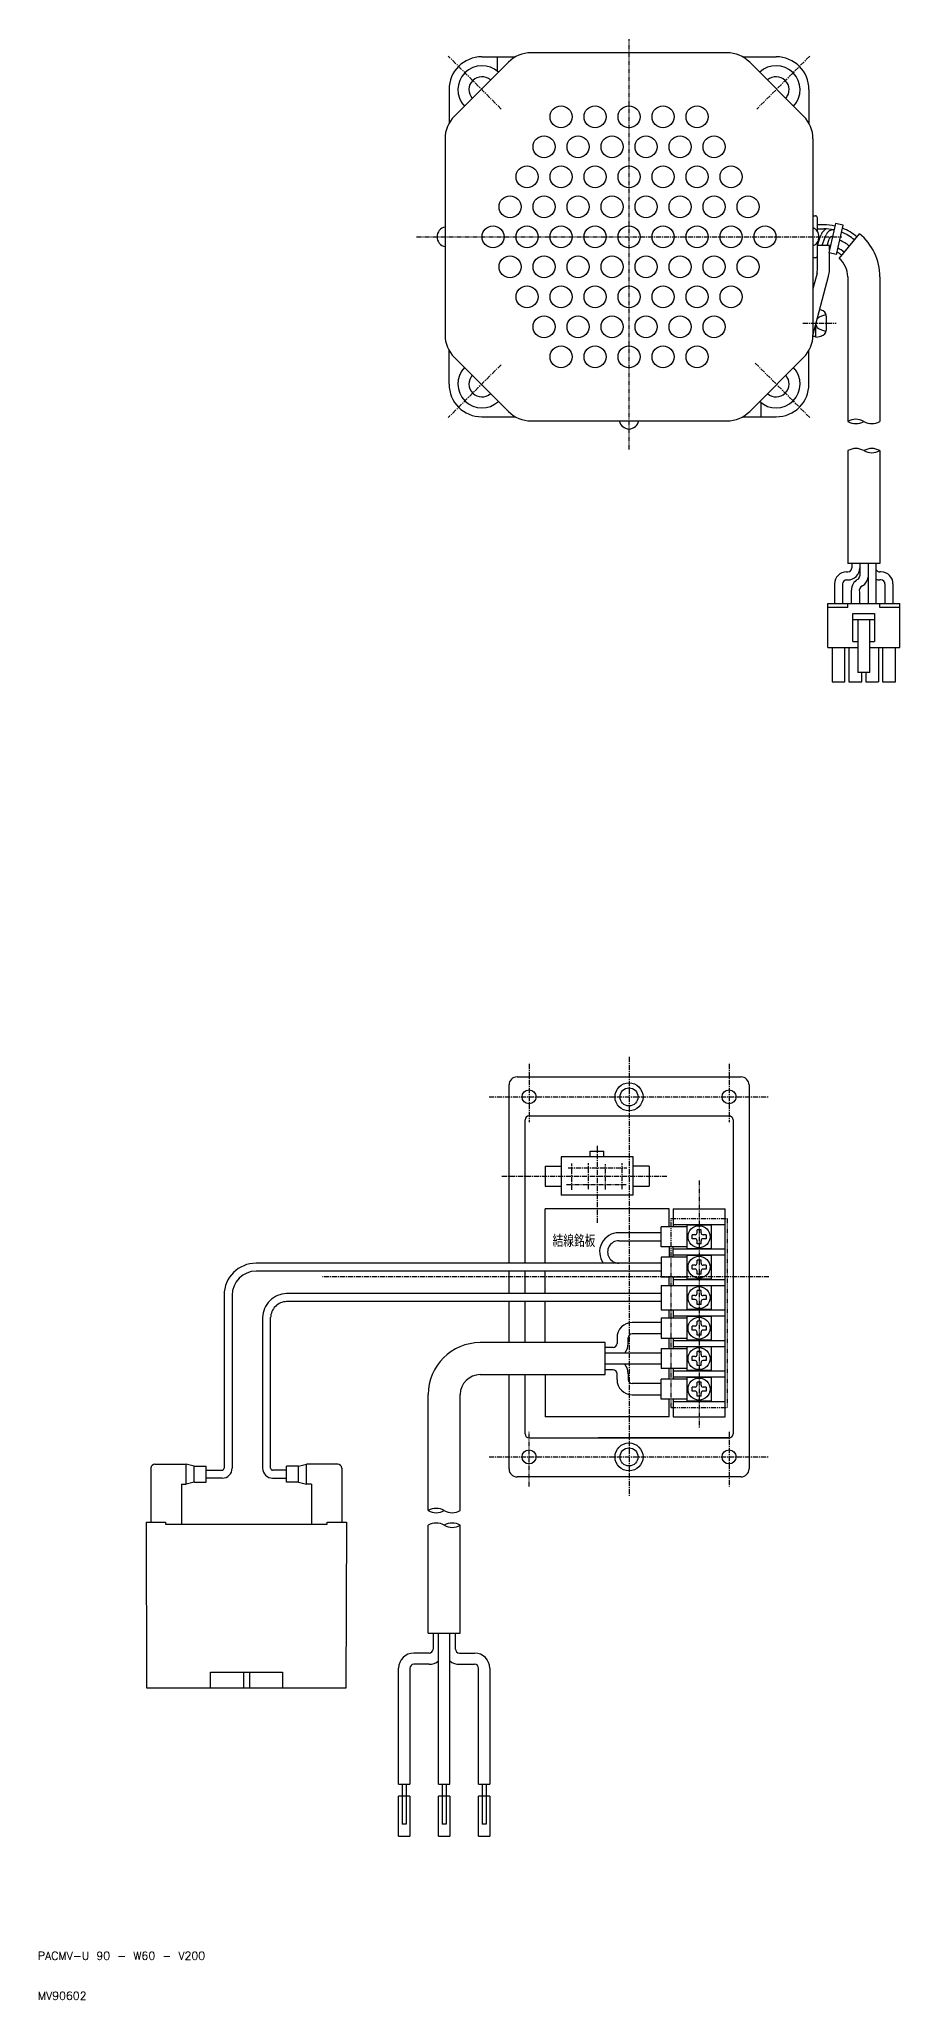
# Model space of a CAD drawing. Extents: x 10 to 707, y 10 to 500.
# Drawn here: x 10.3 to 225.5, y 10 to 500.1 of the extents above; entities that cross this region are included whole.
import ezdxf

# ---------------------------------------------------------------- set-up
doc = ezdxf.new("R2010")
doc.units = 0
doc.linetypes.add('CENTER', pattern=[2, 1.25, -0.25, 0.25, -0.25])
doc.linetypes.add('PHANTOM', pattern=[2.5, 1.25, -0.25, 0.25, -0.25, 0.25, -0.25])
doc.layers.get('0').update_dxf_attribs({"linetype": 'CONTINUOUS'})
doc.layers.add('CENTER', color=1, linetype='CENTER')
doc.styles.get("Standard").update_dxf_attribs({"font": 'txt.shx', "bigfont": 'bigfont.shx'})
doc.styles.add('STANDARD2', font='txt.shx')

msp = doc.modelspace()

# ---------------------------------------------------------------- linework, layer by layer
at = {"color": 7, "linetype": 'CONTINUOUS'}
for p, q in [((121.01, 495.71), (129.43, 495.71)), ((124.81, 495.71), (124.81, 492.12)), ((182.32, 496.71), (133.3, 496.71)), ((186.19, 495.71), (194.61, 495.71)), ((127.65, 494.36), (114.16, 480.87)), ((201.47, 480.87), (187.98, 494.36)), ((112.81, 487.51), (112.81, 479.09)), ((202.81, 487.51), (202.81, 479.09)), ((111.81, 475.22), (111.81, 426.2)), ((203.81, 475.22), (203.81, 426.2)), ((203.81, 455.96), (204.41, 455.96)), ((204.91, 452.06), (204.91, 455.46)), ((206.51, 453.71), (204.91, 453.71)), ((204.91, 452.71), (206.51, 452.71)), ((205.64, 450.71), (205.85, 451.24)), ((206.85, 450.7), (207.07, 451.23)), ((209.42, 454.07), (207.74, 446.69)), ((211.37, 453.63), (209.42, 454.07)), ((209.69, 446.25), (211.37, 453.63)), ((210.34, 445.33), (215.45, 451.49)), ((204.91, 448.56), (205.64, 450.71)), ((204.91, 442.4), (204.91, 449.35)), ((207.91, 448.56), (204.91, 448.56)), ((206.14, 448.56), (206.85, 450.7)), ((207.39, 448.56), (207.88, 450.15)), ((209.69, 446.25), (207.74, 446.69)), ((207.91, 447.45), (207.91, 448.56)), ((207.91, 442.4), (207.91, 446.65)), ((208.45, 450.77), (208.69, 450.88)), ((204.41, 445.46), (203.81, 445.46)), ((204.82, 441.66), (203.81, 437.71)), ((203.81, 426), (207.72, 440.87)), ((212.51, 440.68), (212.51, 404.56)), ((220.51, 440.71), (220.51, 404.56)), ((205.9, 432.38), (205.51, 432.46)), ((204.51, 425.65), (204.51, 428.67)), ((207.11, 430.91), (207.11, 427.39)), ((112.81, 413.91), (112.81, 422.33)), ((202.81, 413.91), (202.81, 422.33)), ((204.51, 425.77), (203.75, 425.77)), ((204.51, 425.65), (205.9, 425.91)), ((114.16, 420.54), (127.65, 407.05)), ((187.98, 407.05), (201.47, 420.54)), ((190.81, 405.71), (190.81, 409.29)), ((121.01, 405.71), (129.43, 405.71)), ((133.3, 404.71), (182.32, 404.71)), ((186.19, 405.71), (194.61, 405.71)), ((212.51, 397.26), (212.51, 369.08)), ((220.51, 397.26), (220.51, 369.08)), ((220.51, 369.08), (212.51, 369.08)), ((213.51, 369.08), (213.51, 367.94)), ((215.51, 369.08), (215.51, 365.94)), ((217.61, 369.08), (217.61, 359.08)), ((219.61, 359.08), (219.61, 369.08)), ((209.21, 363.94), (209.21, 359.08)), ((211.21, 363.94), (211.21, 359.08)), ((212.21, 366.94), (212.51, 366.94)), ((212.21, 364.94), (212.51, 364.94)), ((220.81, 366.94), (220.51, 366.94)), ((220.81, 364.94), (220.51, 364.94)), ((221.81, 363.94), (221.81, 359.08)), ((223.81, 363.94), (223.81, 359.08)), ((207.51, 348.08), (207.51, 359.08)), ((207.51, 359.08), (225.51, 359.08)), ((212.51, 358.08), (207.51, 358.08)), ((212.51, 358.08), (212.51, 359.08)), ((213.41, 359.08), (213.41, 362.42)), ((215.41, 361.87), (215.41, 359.08)), ((220.51, 358.08), (220.51, 359.08)), ((225.51, 358.08), (220.51, 358.08)), ((225.51, 348.08), (225.51, 359.08)), ((213.81, 349.58), (213.81, 356.58)), ((213.81, 356.58), (219.21, 356.58)), ((213.81, 355.08), (219.21, 355.08)), ((215.01, 355.08), (215.01, 341.78)), ((218.01, 341.78), (218.01, 355.08)), ((219.21, 356.58), (219.21, 349.58)), ((207.51, 348.08), (215.01, 348.08)), ((208.61, 348.08), (208.61, 339.48)), ((211.81, 339.48), (211.81, 348.08)), ((212.81, 348.08), (212.81, 339.48)), ((213.81, 349.58), (215.01, 349.58)), ((218.01, 349.58), (219.21, 349.58)), ((218.01, 348.08), (225.51, 348.08)), ((220.21, 348.08), (220.21, 339.48)), ((221.21, 348.08), (221.21, 339.48)), ((224.41, 339.48), (224.41, 348.08)), ((208.61, 339.48), (211.81, 339.48)), ((212.81, 339.48), (216.01, 339.48)), ((218.01, 341.78), (215.01, 341.78)), ((216.01, 339.48), (216.01, 341.78)), ((217.01, 341.78), (217.01, 339.48)), ((217.01, 339.48), (220.21, 339.48)), ((221.21, 339.48), (224.41, 339.48)), ((129.81, 240.71), (185.81, 240.71)), ((127.81, 194.14), (127.81, 238.71)), ((187.81, 238.71), (187.81, 142.71)), ((132.81, 230.96), (182.81, 230.96)), ((131.81, 194.14), (131.81, 229.96)), ((183.81, 229.96), (183.81, 151.46)), ((140.81, 220.71), (140.81, 211.11)), ((158.81, 220.71), (140.81, 220.71)), ((148.11, 222.11), (151.51, 222.11)), ((148.11, 220.71), (148.11, 222.11)), ((151.51, 220.71), (151.51, 222.11)), ((158.81, 211.11), (158.81, 220.71)), ((136.81, 218.41), (140.81, 218.41)), ((136.81, 218.41), (136.81, 213.41)), ((162.81, 218.41), (158.81, 218.41)), ((162.81, 218.41), (162.81, 213.41)), ((136.81, 213.41), (140.81, 213.41)), ((158.81, 211.11), (140.81, 211.11)), ((158.81, 213.41), (162.81, 213.41)), ((167.81, 207.71), (136.81, 207.71)), ((136.81, 194.14), (136.81, 207.71)), ((167.81, 203.26), (167.81, 207.71)), ((168.81, 207.71), (181.81, 207.71)), ((168.81, 207.71), (168.81, 203.26)), ((181.81, 155.71), (181.81, 207.71)), ((165.81, 201.76), (155.27, 201.76)), ((165.81, 198.26), (165.81, 203.26)), ((172.31, 203.26), (165.81, 203.26)), ((168.81, 203.82), (181.81, 203.82)), ((172.31, 203.76), (178.31, 203.76)), ((172.31, 197.76), (172.31, 203.76)), ((173.56, 200.26), (173.56, 201.26)), ((174.31, 201.26), (173.56, 201.26)), ((175.81, 202.51), (174.81, 202.51)), ((174.81, 201.76), (174.81, 202.51)), ((175.81, 201.76), (175.81, 202.51)), ((177.06, 201.26), (176.31, 201.26)), ((177.06, 201.26), (177.06, 200.26)), ((178.31, 203.76), (178.31, 197.76)), ((155.27, 199.76), (165.81, 199.76)), ((172.31, 198.26), (165.81, 198.26)), ((167.81, 198.26), (167.81, 195.64)), ((168.81, 195.64), (168.81, 198.26)), ((168.81, 197.7), (181.81, 197.7)), ((168.81, 196.2), (181.81, 196.2)), ((178.31, 197.76), (172.31, 197.76)), ((172.31, 190.14), (172.31, 196.14)), ((172.31, 196.14), (178.31, 196.14)), ((174.31, 200.26), (173.56, 200.26)), ((174.81, 199.01), (174.81, 199.76)), ((175.81, 199.01), (174.81, 199.01)), ((175.81, 199.01), (175.81, 199.76)), ((177.06, 200.26), (176.31, 200.26)), ((178.31, 196.14), (178.31, 190.14)), ((165.81, 194.14), (64.58, 194.14)), ((165.81, 192.14), (64.58, 192.14)), ((127.81, 186.52), (127.81, 192.14)), ((131.81, 186.52), (131.81, 192.14)), ((136.81, 186.52), (136.81, 192.14)), ((165.81, 195.64), (165.81, 190.64)), ((172.31, 195.64), (165.81, 195.64)), ((173.56, 192.64), (173.56, 193.64)), ((174.31, 193.64), (173.56, 193.64)), ((174.31, 192.64), (173.56, 192.64)), ((175.81, 194.89), (174.81, 194.89)), ((174.81, 194.14), (174.81, 194.89)), ((174.81, 191.39), (174.81, 192.14)), ((175.81, 191.39), (174.81, 191.39)), ((175.81, 194.14), (175.81, 194.89)), ((175.81, 191.39), (175.81, 192.14)), ((177.06, 193.64), (176.31, 193.64)), ((177.06, 192.64), (176.31, 192.64)), ((177.06, 193.64), (177.06, 192.64)), ((165.81, 186.52), (72.21, 186.52)), ((172.31, 190.64), (165.81, 190.64)), ((165.81, 188.58), (165.81, 182.46)), ((165.81, 188.58), (181.81, 188.58)), ((167.81, 188.58), (167.81, 190.64)), ((168.81, 190.64), (168.81, 188.58)), ((168.81, 190.08), (181.81, 190.08)), ((178.31, 190.14), (172.31, 190.14)), ((172.31, 182.52), (172.31, 188.52)), ((172.31, 188.52), (178.31, 188.52)), ((175.81, 187.27), (174.81, 187.27)), ((174.81, 186.52), (174.81, 187.27)), ((175.81, 186.52), (175.81, 187.27)), ((178.31, 188.52), (178.31, 182.52)), ((56.58, 186.14), (56.58, 142.89)), ((58.58, 186.14), (58.58, 142.89)), ((165.81, 184.52), (72.21, 184.52)), ((127.81, 174.28), (127.81, 184.52)), ((131.81, 174.28), (131.81, 184.52)), ((136.81, 174.28), (136.81, 184.52)), ((165.81, 182.46), (181.81, 182.46)), ((167.81, 180.4), (167.81, 182.46)), ((168.81, 182.46), (168.81, 180.4)), ((178.31, 182.52), (172.31, 182.52)), ((173.56, 185.02), (173.56, 186.02)), ((174.31, 186.02), (173.56, 186.02)), ((174.31, 185.02), (173.56, 185.02)), ((174.81, 183.77), (174.81, 184.52)), ((175.81, 183.77), (174.81, 183.77)), ((175.81, 183.77), (175.81, 184.52)), ((177.06, 186.02), (176.31, 186.02)), ((177.06, 185.02), (176.31, 185.02)), ((177.06, 186.02), (177.06, 185.02)), ((66.21, 180.52), (66.21, 142.89)), ((68.21, 142.89), (68.21, 180.52)), ((165.81, 179.3), (158.61, 179.3)), ((165.81, 176.5), (158.61, 176.5)), ((165.81, 180.4), (165.81, 175.4)), ((172.31, 180.4), (165.81, 180.4)), ((168.81, 180.96), (181.81, 180.96)), ((172.31, 174.9), (172.31, 180.9)), ((172.31, 180.9), (178.31, 180.9)), ((173.56, 177.4), (173.56, 178.4)), ((174.31, 178.4), (173.56, 178.4)), ((174.31, 177.4), (173.56, 177.4)), ((175.81, 179.65), (174.81, 179.65)), ((174.81, 178.9), (174.81, 179.65)), ((174.81, 176.15), (174.81, 176.9)), ((175.81, 178.9), (175.81, 179.65)), ((175.81, 176.15), (175.81, 176.9)), ((177.06, 178.4), (176.31, 178.4)), ((177.06, 177.4), (176.31, 177.4)), ((177.06, 178.4), (177.06, 177.4)), ((178.31, 180.9), (178.31, 174.9)), ((127.81, 174.28), (120.61, 174.28)), ((131.81, 174.28), (127.81, 174.28)), ((136.81, 174.28), (131.81, 174.28)), ((151.81, 174.28), (136.81, 174.28)), ((151.81, 166.28), (151.81, 174.28)), ((153.81, 173.08), (151.81, 173.08)), ((165.81, 171.68), (151.81, 171.68)), ((154.81, 175.5), (154.81, 174.08)), ((157.61, 174.08), (157.61, 175.5)), ((165.81, 175.4), (172.31, 175.4)), ((165.81, 172.78), (165.81, 167.78)), ((165.81, 172.78), (172.31, 172.78)), ((167.81, 172.78), (167.81, 175.4)), ((168.81, 175.4), (168.81, 172.78)), ((168.81, 174.84), (181.81, 174.84)), ((168.81, 173.34), (181.81, 173.34)), ((178.31, 174.9), (172.31, 174.9)), ((172.31, 167.28), (172.31, 173.28)), ((172.31, 173.28), (178.31, 173.28)), ((175.81, 176.15), (174.81, 176.15)), ((175.81, 172.03), (174.81, 172.03)), ((174.81, 171.28), (174.81, 172.03)), ((175.81, 171.28), (175.81, 172.03)), ((178.31, 173.28), (178.31, 167.28)), ((165.81, 168.88), (151.81, 168.88)), ((153.81, 167.48), (151.81, 167.48)), ((172.31, 167.78), (165.81, 167.78)), ((167.81, 165.16), (167.81, 167.78)), ((168.81, 167.78), (168.81, 165.16)), ((168.81, 167.22), (181.81, 167.22)), ((178.31, 167.28), (172.31, 167.28)), ((173.56, 169.78), (173.56, 170.78)), ((174.31, 170.78), (173.56, 170.78)), ((174.31, 169.78), (173.56, 169.78)), ((174.81, 168.53), (174.81, 169.28)), ((175.81, 168.53), (174.81, 168.53)), ((175.81, 168.53), (175.81, 169.28)), ((177.06, 170.78), (176.31, 170.78)), ((177.06, 169.78), (176.31, 169.78)), ((177.06, 170.78), (177.06, 169.78)), ((120.6, 166.28), (151.81, 166.28)), ((127.81, 142.71), (127.81, 166.28)), ((131.81, 151.46), (131.81, 166.28)), ((136.81, 166.28), (136.81, 155.71)), ((154.81, 165.06), (154.81, 166.48)), ((157.61, 166.48), (157.61, 165.06)), ((165.81, 164.06), (158.61, 164.06)), ((165.81, 160.16), (165.81, 165.16)), ((172.31, 165.16), (165.81, 165.16)), ((168.81, 165.72), (181.81, 165.72)), ((172.31, 159.66), (172.31, 165.66)), ((172.31, 165.66), (178.31, 165.66)), ((173.56, 162.16), (173.56, 163.16)), ((174.31, 163.16), (173.56, 163.16)), ((174.31, 162.16), (173.56, 162.16)), ((175.81, 164.41), (174.81, 164.41)), ((174.81, 163.66), (174.81, 164.41)), ((175.81, 163.66), (175.81, 164.41)), ((177.06, 163.16), (176.31, 163.16)), ((177.06, 162.16), (176.31, 162.16)), ((177.06, 163.16), (177.06, 162.16)), ((178.31, 165.66), (178.31, 159.66)), ((107.61, 132.31), (107.61, 161.28)), ((115.6, 132.31), (115.6, 161.28)), ((158.61, 161.26), (165.81, 161.26)), ((172.31, 160.16), (165.81, 160.16)), ((167.81, 155.71), (167.81, 160.16)), ((168.81, 160.16), (168.81, 155.71)), ((168.81, 159.6), (181.81, 159.6)), ((178.31, 159.66), (172.31, 159.66)), ((174.81, 160.91), (174.81, 161.66)), ((175.81, 160.91), (174.81, 160.91)), ((175.81, 160.91), (175.81, 161.66)), ((167.81, 155.71), (136.81, 155.71)), ((168.81, 155.71), (181.81, 155.71)), ((168.81, 155.71), (181.81, 155.71)), ((132.81, 150.46), (182.81, 150.46)), ((182.81, 150.46), (150.11, 150.46)), ((38.29, 142.89), (38.29, 129.39)), ((39.29, 143.89), (47.09, 143.89)), ((47.09, 138.89), (47.09, 143.89)), ((49.09, 143.39), (47.09, 143.89)), ((49.09, 143.39), (52.09, 143.39)), ((49.09, 139.39), (49.09, 143.39)), ((52.09, 139.39), (52.09, 143.39)), ((52.09, 142.39), (56.08, 142.39)), ((72.19, 142.39), (68.71, 142.39)), ((75.19, 143.39), (72.19, 143.39)), ((72.19, 139.39), (72.19, 143.39)), ((75.19, 143.39), (77.19, 143.89)), ((75.19, 139.39), (75.19, 143.39)), ((84.99, 143.89), (77.19, 143.89)), ((77.19, 138.89), (77.19, 143.89)), ((85.99, 142.89), (85.99, 129.39)), ((45.89, 138.89), (47.09, 138.89)), ((45.89, 138.89), (45.89, 128.89)), ((49.09, 139.39), (47.09, 138.89)), ((49.09, 139.39), (52.09, 139.39)), ((56.08, 140.39), (52.09, 140.39)), ((68.71, 140.39), (72.19, 140.39)), ((75.19, 139.39), (72.19, 139.39)), ((75.19, 139.39), (77.19, 138.89)), ((78.39, 138.89), (77.19, 138.89)), ((78.39, 138.89), (78.39, 128.89)), ((185.81, 140.71), (129.81, 140.71)), ((37.12, 129.39), (41.94, 129.39)), ((37.25, 87.89), (37.14, 129.39)), ((37.14, 129.39), (41.94, 129.39)), ((41.94, 129.39), (41.94, 128.89)), ((41.94, 128.89), (62.14, 128.89)), ((41.94, 128.89), (62.14, 128.89)), ((62.14, 128.89), (82.34, 128.89)), ((82.34, 129.39), (87.14, 129.39)), ((82.34, 128.89), (82.34, 129.39)), ((87.14, 129.39), (87.04, 87.89)), ((107.61, 101.67), (107.61, 128.63)), ((115.6, 101.67), (115.6, 128.63)), ((107.61, 101.67), (115.6, 101.67)), ((108.81, 101.67), (108.81, 97.67)), ((110.21, 63.87), (110.21, 101.67)), ((113.01, 63.87), (113.01, 101.67)), ((114.41, 97.67), (114.41, 101.67)), ((107.81, 96.67), (104, 96.67)), ((107.81, 93.87), (104.01, 93.87)), ((115.41, 96.67), (119.21, 96.67)), ((115.41, 93.87), (119.21, 93.87)), ((53.14, 91.89), (71.14, 91.89)), ((53.14, 87.89), (53.14, 91.89)), ((61.39, 91.89), (61.39, 87.89)), ((62.89, 91.89), (62.89, 87.89)), ((71.14, 91.89), (71.14, 87.89)), ((100.21, 63.87), (100.21, 92.87)), ((103.01, 92.87), (103.01, 63.87)), ((120.21, 63.87), (120.21, 92.87)), ((123.01, 92.87), (123.01, 63.87)), ((87.04, 87.89), (37.25, 87.89)), ((100.21, 63.87), (103.01, 63.87)), ((101.11, 63.87), (101.11, 60.87)), ((102.11, 63.87), (102.11, 60.87)), ((110.21, 63.87), (113.01, 63.87)), ((111.11, 63.87), (111.11, 60.87)), ((112.11, 63.87), (112.11, 60.87)), ((120.21, 63.87), (123.01, 63.87)), ((121.11, 63.87), (121.11, 60.87)), ((122.11, 63.87), (122.11, 60.87)), ((103.01, 60.87), (100.21, 60.87)), ((100.21, 50.87), (100.21, 60.87)), ((103.01, 60.87), (103.01, 50.87)), ((113.01, 60.87), (110.21, 60.87)), ((110.21, 50.87), (110.21, 60.87)), ((113.01, 60.87), (113.01, 50.87)), ((123.01, 60.87), (120.21, 60.87)), ((120.21, 50.87), (120.21, 60.87)), ((123.01, 60.87), (123.01, 50.87)), ((100.21, 50.87), (103.01, 50.87)), ((110.21, 50.87), (113.01, 50.87)), ((120.21, 50.87), (123.01, 50.87))]:
    msp.add_line(p, q, dxfattribs=at)
at = {"color": 3, "linetype": 'CONTINUOUS'}
for p, q in [((207.07, 431.25), (205.55, 430.67)), ((205.55, 427.63), (207.07, 427.05)), ((101.11, 60.87), (101.11, 53.87)), ((102.11, 60.87), (102.11, 53.87)), ((111.11, 60.87), (111.11, 53.87)), ((112.11, 60.87), (112.11, 53.87)), ((121.11, 60.87), (121.11, 53.87)), ((122.11, 60.87), (122.11, 53.87)), ((102.11, 53.87), (101.11, 53.87)), ((112.11, 53.87), (111.11, 53.87)), ((122.11, 53.87), (121.11, 53.87))]:
    msp.add_line(p, q, dxfattribs=at)
at = {"color": 3, "linetype": 'PHANTOM'}
for p, q in [((168.31, 205.32), (182.31, 205.32)), ((168.31, 158.1), (168.31, 205.32)), ((182.31, 205.32), (182.31, 158.1)), ((168.31, 158.1), (182.31, 158.1))]:
    msp.add_line(p, q, dxfattribs=at)
at = {"color": 7, "linetype": 'CONTINUOUS'}
for centre, radius in [((140.81, 480.71), 2.75), ((149.31, 480.71), 2.75), ((157.81, 480.71), 2.75), ((166.31, 480.71), 2.75), ((174.81, 480.71), 2.75), ((136.56, 473.21), 2.75), ((145.06, 473.21), 2.75), ((153.56, 473.21), 2.75), ((162.06, 473.21), 2.75), ((170.56, 473.21), 2.75), ((179.06, 473.21), 2.75), ((132.31, 465.71), 2.75), ((140.81, 465.71), 2.75), ((149.31, 465.71), 2.75), ((157.81, 465.71), 2.75), ((166.31, 465.71), 2.75), ((174.81, 465.71), 2.75), ((183.31, 465.71), 2.75), ((128.06, 458.21), 2.75), ((136.56, 458.21), 2.75), ((145.06, 458.21), 2.75), ((153.56, 458.21), 2.75), ((162.06, 458.21), 2.75), ((170.56, 458.21), 2.75), ((179.06, 458.21), 2.75), ((187.56, 458.21), 2.75), ((123.81, 450.71), 2.75), ((132.31, 450.71), 2.75), ((140.81, 450.71), 2.75), ((149.31, 450.71), 2.75), ((157.81, 450.71), 2.75), ((166.31, 450.71), 2.75), ((174.81, 450.71), 2.75), ((183.31, 450.71), 2.75), ((191.81, 450.71), 2.75), ((128.06, 443.21), 2.75), ((136.56, 443.21), 2.75), ((145.06, 443.21), 2.75), ((153.56, 443.21), 2.75), ((162.06, 443.21), 2.75), ((170.56, 443.21), 2.75), ((179.06, 443.21), 2.75), ((187.56, 443.21), 2.75), ((132.31, 435.71), 2.75), ((140.81, 435.71), 2.75), ((149.31, 435.71), 2.75), ((157.81, 435.71), 2.75), ((166.31, 435.71), 2.75), ((174.81, 435.71), 2.75), ((183.31, 435.71), 2.75), ((136.56, 428.21), 2.75), ((145.06, 428.21), 2.75), ((153.56, 428.21), 2.75), ((162.06, 428.21), 2.75), ((170.56, 428.21), 2.75), ((179.06, 428.21), 2.75), ((140.81, 420.71), 2.75), ((149.31, 420.71), 2.75), ((157.81, 420.71), 2.75), ((166.31, 420.71), 2.75), ((174.81, 420.71), 2.75), ((132.81, 235.71), 1.75), ((157.81, 235.71), 3.5), ((157.81, 235.71), 2.25), ((182.81, 235.71), 1.75), ((175.31, 200.76), 2.75), ((175.31, 193.14), 2.75), ((175.31, 185.52), 2.75), ((175.31, 177.9), 2.75), ((175.31, 170.28), 2.75), ((175.31, 162.66), 2.75), ((132.81, 145.71), 1.75), ((157.81, 145.71), 3.5), ((157.81, 145.71), 2.25), ((182.81, 145.71), 1.75)]:
    msp.add_circle(centre, radius, dxfattribs=at)
for centre, radius, start, end in [((121.01, 487.51), 8.2, 90, 180), ((133.3, 488.71), 8, 90, 135), ((182.32, 488.71), 8, 45, 90), ((194.61, 487.51), 8.2, 0, 90), ((121.04, 487.48), 6, 46.911, 223.089), ((121.04, 487.48), 3.25, 48.5295, 221.4705), ((194.58, 487.48), 6, 316.911, 133.089), ((194.58, 487.48), 3.25, 318.5295, 131.4705), ((119.81, 475.22), 8, 135, 180), ((195.81, 475.22), 8, 0, 45), ((204.41, 455.46), 0.5, 0, 90.0115), ((112.31, 450.71), 2.5, 101.5374, 258.4631), ((202.81, 450.71), 2.5, 293.5782, 66.4218), ((208.65, 450.17), 3, 122.4825, 158.9625), ((206.51, 440.71), 13, 77.7527, 89.9991), ((206.51, 440.71), 12, 77.8009, 90), ((208.91, 450.46), 2, 89.8083, 157.3801), ((206.51, 440.71), 12, 50.3496, 68.2154), ((206.51, 440.71), 13, 50.3497, 68.9092), ((206.51, 440.71), 14, 359.9996, 50.3501), ((208.84, 449.85), 1, 112.8409, 162.81), ((206.51, 440.71), 7, 50.3498, 61.6926), ((206.51, 440.71), 8, 50.3496, 63.6668), ((206.51, 440.71), 10, 50.3496, 66.4043), ((204.41, 445.96), 0.5, 270, 0), ((201.91, 442.4), 3, 345.6906, 0), ((201.91, 442.4), 6, 345.2958, 0), ((206.51, 440.71), 6, 359.6976, 50.3508), ((205.61, 430.91), 1.5, 0, 79.1137), ((205.61, 427.39), 1.5, 280.8867, 0), ((119.81, 426.2), 8, 180, 225), ((195.81, 426.2), 8, 315, 0), ((121.04, 413.94), 6, 136.911, 313.089), ((194.58, 413.94), 6, 226.911, 43.089), ((121.01, 413.91), 8.2, 180, 270), ((121.04, 413.94), 3.25, 138.5295, 311.4705), ((194.58, 413.94), 3.25, 228.5295, 41.4705), ((194.61, 413.91), 8.2, 270, 0), ((133.3, 412.71), 8, 225, 270), ((182.32, 412.71), 8, 270, 315), ((157.81, 405.21), 2.5, 191.5369, 348.4631), ((212.51, 367.94), 1, 270, 0), ((212.51, 367.94), 3, 270, 0), ((212.21, 363.94), 3, 90, 180), ((212.21, 363.94), 1, 90, 180), ((216.41, 362.42), 3, 118.359, 180), ((214.51, 365.94), 1, 298.359, 0), ((216.83, 362.18), 1.45, 115.1572, 192.4235), ((214.59, 366.08), 3.05, 302.0607, 351.7011), ((220.51, 367.94), 1, 205.8476, 270), ((220.51, 367.94), 3, 252.5423, 270), ((220.81, 363.94), 3, 0, 90), ((220.81, 363.94), 1, 0, 90), ((129.81, 238.71), 2, 90.0029, 180), ((185.81, 238.71), 2, 0, 90), ((132.81, 229.96), 1, 90.0057, 180), ((182.81, 229.96), 1, 0, 90), ((155.27, 196.95), 4.81, 89.994, 215.7435), ((174.31, 201.76), 0.5, 270, 0), ((176.31, 201.76), 0.5, 180, 270), ((155.27, 196.95), 2.81, 90, 270.0061), ((174.31, 199.76), 0.5, 0, 90), ((176.31, 199.76), 0.5, 90, 180), ((64.58, 186.14), 8, 90, 180), ((64.58, 186.14), 6, 90, 180), ((174.31, 194.14), 0.5, 270, 0), ((174.31, 192.14), 0.5, 0, 90), ((176.31, 194.14), 0.5, 180, 270), ((176.31, 192.14), 0.5, 90, 180), ((72.21, 180.52), 6, 90, 180.001), ((174.31, 186.52), 0.5, 270, 0), ((176.31, 186.52), 0.5, 180, 270), ((72.21, 180.52), 4, 90, 180.0014), ((174.31, 184.52), 0.5, 0, 90), ((176.31, 184.52), 0.5, 90, 180), ((158.61, 175.5), 3.8, 90, 180), ((158.61, 175.5), 1, 90, 180), ((174.31, 178.9), 0.5, 270, 0), ((174.31, 176.9), 0.5, 0, 90), ((176.31, 178.9), 0.5, 180, 270), ((176.31, 176.9), 0.5, 90, 180), ((120.61, 161.28), 13, 90, 179.9996), ((153.81, 174.08), 1, 270, 0), ((153.81, 174.08), 3.8, 320.8356, 0), ((153.81, 166.48), 1, 0, 90), ((153.81, 166.48), 3.8, 0, 39.1633), ((174.31, 171.28), 0.5, 270, 0), ((174.31, 169.28), 0.5, 0, 90), ((176.31, 171.28), 0.5, 180, 270), ((176.31, 169.28), 0.5, 90, 180), ((120.6, 161.28), 5, 90, 180), ((158.61, 165.06), 3.8, 180, 270), ((158.61, 165.06), 1, 180, 270), ((174.31, 163.66), 0.5, 270, 0), ((174.31, 161.66), 0.5, 0, 90), ((176.31, 163.66), 0.5, 180, 270), ((176.31, 161.66), 0.5, 90, 180), ((132.81, 151.46), 1, 180, 269.9943), ((182.81, 151.46), 1, 270, 0), ((39.29, 142.89), 1, 90, 180), ((56.08, 142.89), 2.5, 270, 0), ((56.08, 142.89), 0.5, 269.9427, 0), ((68.71, 142.89), 2.5, 180.0023, 270), ((68.71, 142.89), 0.5, 180.0115, 270), ((84.99, 142.89), 1, 0, 90), ((129.81, 142.71), 2, 179.9971, 269.9971), ((185.81, 142.71), 2, 270, 0), ((104, 92.87), 3.8, 90, 180), ((104.01, 92.87), 1, 90, 180), ((107.81, 97.67), 1, 270, 359.9943), ((107.81, 97.67), 3.8, 270, 309.1644), ((115.41, 97.67), 3.8, 230.8356, 270), ((115.41, 97.67), 1, 180.0057, 270), ((119.21, 92.87), 3.8, 0, 90), ((119.21, 92.87), 1, 0, 90)]:
    msp.add_arc(centre, radius, start, end, dxfattribs=at)
at = {"color": 3, "linetype": 'CONTINUOUS'}
for centre, radius, start, end in [((206.12, 429.15), 1.63, 193.0765, 249.1588), ((206.12, 429.15), 1.63, 110.8396, 137.515), ((214.51, 401.09), 4, 60.0007, 119.9993), ((214.51, 408.02), 4, 240, 300), ((218.51, 408.02), 4, 240, 300), ((214.51, 393.8), 4, 60, 120), ((218.51, 393.8), 4, 60, 120), ((218.51, 400.73), 4, 240, 300), ((109.61, 128.84), 4, 60, 120), ((109.61, 135.77), 4, 240, 300), ((109.61, 125.17), 4, 60, 120), ((113.61, 135.77), 4, 240, 300), ((113.61, 125.17), 4, 60, 120), ((113.61, 132.1), 4, 240, 300)]:
    msp.add_arc(centre, radius, start, end, dxfattribs=at)
at = {"layer": 'CENTER', "color": 1, "linetype": 'CENTER'}
for p, q in [((157.81, 397.57), (157.81, 500.11)), ((125.86, 482.66), (112.63, 495.89)), ((203, 495.89), (189.77, 482.66)), ((104.64, 450.71), (210.98, 450.71)), ((201.3, 429.15), (209.6, 429.15)), ((125.86, 418.75), (112.63, 405.52)), ((189.38, 419.14), (203, 405.52)), ((157.81, 245.71), (157.81, 135.71)), ((132.81, 243.98), (132.81, 229.36)), ((182.81, 243.98), (182.81, 229.36)), ((122.81, 235.71), (192.81, 235.71)), ((149.81, 223.51), (149.81, 204.18)), ((126.02, 215.91), (167.37, 215.91)), ((142.57, 218.01), (157.29, 218.01)), ((143.51, 212.49), (143.51, 219.07)), ((147.71, 212.6), (147.71, 219.18)), ((151.91, 212.53), (151.91, 218.93)), ((156.11, 212.63), (156.11, 219.15)), ((142.18, 213.81), (157.07, 213.81)), ((175.31, 214.8), (175.31, 152.9)), ((192.81, 190.71), (81.15, 190.71)), ((132.81, 138.33), (132.81, 152)), ((182.81, 152), (182.81, 138.33)), ((122.81, 145.71), (192.81, 145.71))]:
    msp.add_line(p, q, dxfattribs=at)

# ---------------------------------------------------------------- texts
at = {"color": 3, "linetype": 'CONTINUOUS', "width": 0.810596}
msp.add_text('結線銘板', height=3, dxfattribs=at).set_placement((138.69, 198.19))
at = {"color": 7, "linetype": 'CONTINUOUS', "style": 'STANDARD2'}
for s, p in [('PACMV-U 90 - W60 - V200', (10, 20)), ('MV90602', (10, 10))]:
    msp.add_text(s, height=2, dxfattribs=at).set_placement(p)

doc.saveas('drawing.dxf')
